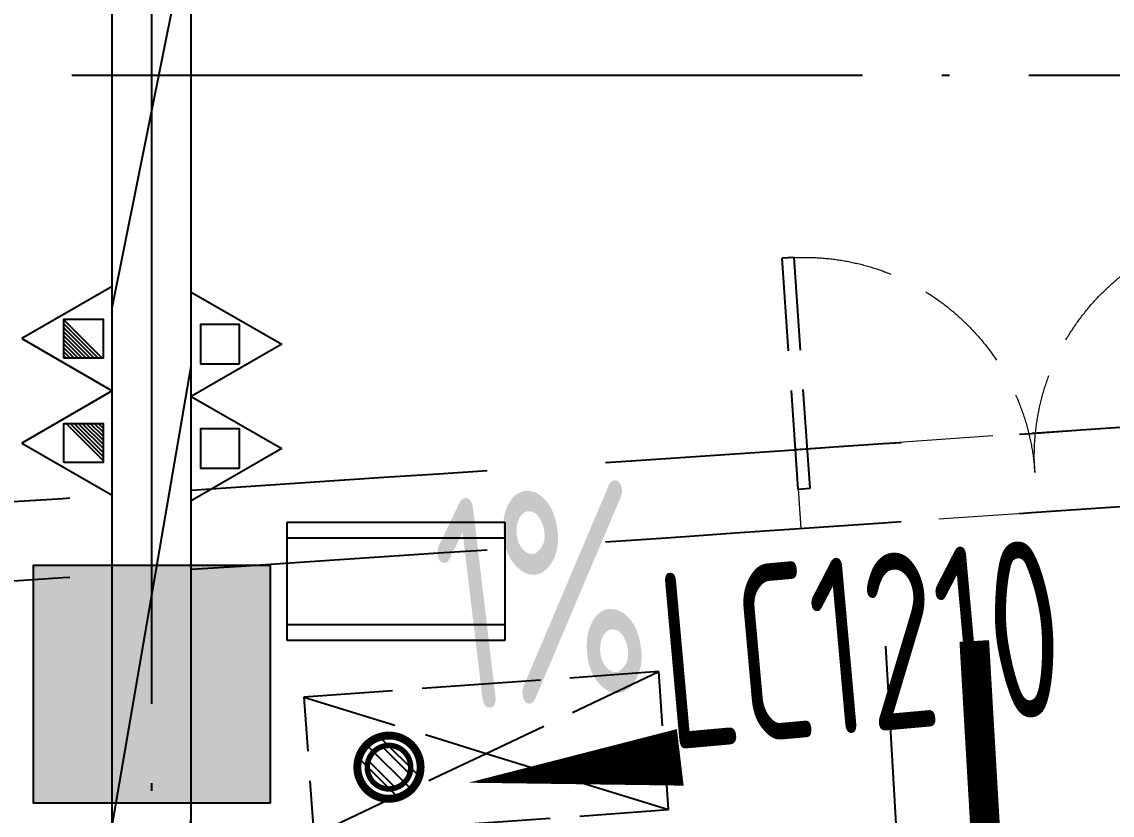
# Model space of a CAD drawing. Header units: inches. Extents: x 0 to 1813292486, y 0 to 3473589894.
# Drawn here: x 600633857 to 600636615, y 3473202147 to 3473204153 of the extents above; entities that cross this region are included whole.
import ezdxf

# ---------------------------------------------------------------- set-up
doc = ezdxf.new("R2010")
doc.units = ezdxf.units.IN
doc.header["$LTSCALE"] = 1000
doc.header["$MEASUREMENT"] = 0
doc.linetypes.add('AX-MALL-GIRD-200$0$DOTE', pattern=[2.4200000000000004, 2, -0.2, 0.02, -0.2])
doc.linetypes.add('AX-MALL-WALL-P02-QT$0$DASH', pattern=[0.35, 0.25, -0.1])
for name, color, linetype in [('A-Anno-Note', 241, 'Continuous'), ('AX-MALL-DIM-P02$0$A-Anno-Dims', 3, 'Continuous'), ('AX-MALL-DIM-P02$0$A-Anno-Note', 241, 'Continuous'), ('AX-MALL-DIM-P02$0$A-Detl-Thin', 131, 'Continuous'), ('AX-MALL-DIM-SY-P02$0$DIM_IDEN', 3, 'Continuous'), ('AX-MALL-GIRD-200$0$A-Grid', 222, 'AX-MALL-GIRD-200$0$DOTE'), ('AX-MALL-P02-200$0$A-Anno-Note', 241, 'Continuous'), ('AX-MALL-WALL-P02$0$A-Anno-Note', 241, 'Continuous'), ('AX-MALL-WALL-P02-QT$0$A-Detl-Patt', 8, 'Continuous'), ('AX-MALL-WALL-P02-QT$0$A-Detl-Thin', 131, 'Continuous'), ('AX-MALL-WALL-P02-QT$0$A-Fixt', 81, 'Continuous'), ('AX-MALL-WALL-P02-QT$0$A-Wall', 2, 'Continuous'), ('AX-MALL-WALL-P02-QT$0$A-Wall-Patt', 13, 'Continuous'), ('AX-MALL-WALL-P02-QT$0$A-Wind', 4, 'Continuous'), ('AX-MALL-WORD-P02$0$A-Wind-Iden', 11, 'Continuous'), ('AX-MALL-ZTKD-P02$0$A-Anno-Note', 241, 'Continuous'), ('PX-MALL-P02-LG$0$P-Drain-Fldr', 4, 'Continuous'), ('PX-MALL-P02-LG$0$P-Drain-Fldr-ARCH', 161, 'Continuous'), ('PX-MALL-P02-LG$0$P-Drain-Fldr-W100', 4, 'Continuous'), ('PX-MALL-P02-LG$0$P-Drain-Fldr-W50', 4, 'Continuous'), ('PX-MALL-P02-LG$0$P-Exsh', 31, 'Continuous'), ('SX-MALL-WALL-R-2F~3F$0$S-COLU-LSZ', 30, 'Continuous'), ('SX-MALL-WALL-R-2F~3F$0$S-PATT-BMCO', 7, 'Continuous')]:
    doc.layers.add(name, color=color, linetype=linetype)
doc.layers.add('AX-MALL-WALL-P02-QT$0$M-AUX-TO-ARCH', color=1, linetype='Continuous', plot=False)
doc.styles.add('AX-MALL-DIM-P02$0$_TCH_DIM', font='gbenor.shx')
doc.styles.add('AX-MALL-WORD-P02$0$_TCH_WINDOW', font='gbenor.shx', dxfattribs={"bigfont": 'gbcbig.shx'})

# ---------------------------------------------------------------- blocks, each defined once
blk = doc.blocks.new('AX-MALL-WORD-P02')
at = {"layer": 'AX-MALL-WORD-P02$0$A-Wind-Iden', "style": 'AX-MALL-WORD-P02$0$_TCH_WINDOW', "width": 0.7}
blk.add_text('LC1210', height=446.25, rotation=344.7005557719394, dxfattribs=at).set_placement((600431844.4751413, 3473043324.98331))
blk = doc.blocks.new('AX-MALL-GIRD-200')
at = {"layer": 'AX-MALL-GIRD-200$0$A-Grid'}
for p, q in [((600427279.9838982, 3473034819.515553), (600466009.5228474, 3473138783.242634)), ((600215588.64225, 3473125707.549852), (600573484.6463486, 3472992380.78657))]:
    blk.add_line(p, q, dxfattribs=at)
blk = doc.blocks.new('AX-MALL-WALL-P02-QT$0$tj')
at = {"layer": 'AX-MALL-WALL-P02-QT$0$A-Detl-Patt'}
h = blk.add_hatch(dxfattribs=at)
h.set_pattern_fill('STEEL', color=256, scale=100.0000000000001, angle=50.43183869082386)
h.set_pattern_definition([(75.00000000004839, (-14278.19445574284, 156289.8254051208), (-153.3407249234246, 41.08752340989569), []), (75.00000000004839, (-14317.88195610046, 156358.5661673546), (-153.3407249234246, 41.08752340989569), [])])
edge = h.paths.add_edge_path()
edge.add_arc((274302.9537697641, 370915.3693751197), 354853.2281302969, 270.9601093956941, 275.9513128638887)
edge.add_line((311095.3180618286, 17974.67259407043), (323404.2928284407, 17664.898229599))
edge.add_arc((337498.5854798314, -5423.033113246463), 27049.98445535583, 84.4296474408203, 121.40245730350341, ccw=False)
edge.add_line((340124.270958662, 21499.21483898163), (352435.6233639717, 23411.5238032341))
edge.add_line((352435.6233639717, 23411.5238032341), (352460.3320846558, 23263.57286787033))
edge.add_arc((262948.9762239404, 558936.3422532297), 543099.989586636, 279.486523026639, 288.5053300047131)
edge.add_line((435325.042740941, 43917.80823612213), (435185.9318172932, 44187.60760259628))
edge.add_arc((262948.9762341097, 558936.342259489), 542799.9895904897, 279.51816553668203, 288.50044427399206, ccw=False)
edge.add_line((352706.5441896915, 23608.95860147476), (352681.7270303965, 23756.88773488998))
edge.add_line((352681.7270303965, 23756.88773488998), (340117.7681742907, 21803.84383869171))
edge.add_arc((337510.0970116529, -5455.006554111635), 27383.29552171703, 84.53552636432372, 121.2026843873002)
edge.add_line((323323.7129554749, 17967.02113437653), (311085.7617697716, 18275.00808191299))
edge.add_arc((274273.8104503512, 371474.5356685471), 355112.6948552598, 270.96411062040687, 275.9501261722048, ccw=False)
edge.add_line((280248.9759351015, 16412.11376953125), (280248.9759185314, 16111.96136569977))
blk = doc.blocks.new('AX-MALL-WALL-P02-QT$0$1')
at = {"layer": 'AX-MALL-WALL-P02-QT$0$A-Detl-Patt', "linetype": 'AX-MALL-WALL-P02-QT$0$DASH', "extrusion": (0, 0, -1)}
for p, q in [((108521.714856267, -109072.1955194473), (108772.1514668465, -108543.5117721558)), ((108548.8268431425, -109085.0384221077), (108799.2634540796, -108556.3546748161)), ((108799.2634540796, -108556.3546748161), (108772.1514668465, -108543.5117721558)), ((109579.0823497772, -109573.0687398911), (109829.5189602375, -109044.3849935532)), ((109829.5189602375, -109044.3849935532), (109856.6309474707, -109057.2278962135)), ((108521.714856267, -109072.1955194473), (108548.8268431425, -109085.0384221077)), ((109606.1943365335, -109585.9116430283), (109856.6309474707, -109057.2278962135)), ((109606.1943365335, -109585.9116430283), (109579.0823497772, -109573.0687398911))]:
    blk.add_line(p, q, dxfattribs=at)
at = {"layer": 'AX-MALL-WALL-P02-QT$0$A-Detl-Patt', "linetype": 'AX-MALL-WALL-P02-QT$0$DASH', "lineweight": 13, "extrusion": (0, 0, -1)}
blk.add_lwpolyline([(-108799.1811138391, -108556.5284986496, 0.4067224467930122), (-109063.9545964003, -109329.0535812378, 0.4067224466732205), (-109829.4366202354, -109044.5588169098)], format="xyb", dxfattribs=at)
at = {"layer": 'AX-MALL-WALL-P02-QT$0$A-Detl-Patt', "linetype": 'AX-MALL-WALL-P02-QT$0$DASH', "lineweight": 13}
blk.add_lwpolyline([(108478.905179143, -109162.5688095093), (109563.3846606016, -109676.2849311829), (109649.0040137768, -109495.538351059), (108564.524532795, -108981.8222289085)], close=True, dxfattribs=at)
blk = doc.blocks.new('AX-MALL-WALL-P02-QT$0$JB-AC(O)-Hide')
for p, q in [((-225, 174.9999999999709), (-450, 174.9999999999709)), ((-450, 174.9999999999709), (-450, 37.4999999999709)), ((-450, 174.9999999999709), (-225, 87.4999999999709)), ((150, 174.9999999999709), (-150, 174.9999999999709)), ((450, 174.9999999999709), (225.0000000000582, 174.9999999999709)), ((225.0000000000582, 87.5), (450, 174.9999999999709)), ((450, 37.4999999999709), (450, 174.9999999999709)), ((-150, 58.33333333331393), (0, -2.91038304567337e-11)), ((0, -2.91038304567337e-11), (150, 58.33333333331393)), ((-150, -58.33333333337214), (0, 0)), ((0, 0), (150, -58.33333333337214)), ((-450, -37.5000000000291), (-450, -175.0000000000291)), ((450, -175.0000000000291), (450, -37.5000000000291)), ((-450, -175.0000000000291), (-225, -87.5000000000291)), ((225.0000000000582, -87.50000000005821), (450, -175.0000000000291)), ((-450, -175.0000000000291), (-225, -175.0000000000291)), ((-150, -175.0000000000291), (150, -175.0000000000291)), ((225.0000000000582, -175.0000000000291), (450, -175.0000000000291))]:
    blk.add_line(p, q)
blk = doc.blocks.new('SX-MALL-WALL-R-2F~3F')
at = {"layer": 'SX-MALL-WALL-R-2F~3F$0$S-PATT-BMCO'}
h = blk.add_hatch(color=256, dxfattribs=at)
h.dxf.hatch_style = 1
h.paths.add_polyline_path([(600430853.1149944, 3473043551.687973), (600431062.5706933, 3473044113.940861), (600430500.3178053, 3473044323.39656), (600430290.8621062, 3473043761.143673)])
at = {"layer": 'SX-MALL-WALL-R-2F~3F$0$S-COLU-LSZ'}
blk.add_lwpolyline([(600430853.1149944, 3473043551.687973), (600431062.5706933, 3473044113.940861), (600430500.3178053, 3473044323.39656), (600430290.8621062, 3473043761.143673)], close=True, dxfattribs=at)
blk = doc.blocks.new('SX-MALL-WALL-2F~3F')
blk.add_blockref('SX-MALL-WALL-R-2F~3F', (0, 0))
blk = doc.blocks.new('AX-MALL-WALL-P02-QT$0$JB-AC(i)-Li')
for p, q in [((-275, 0), (275, 0)), ((-275, 0), (275, 0)), ((-275, -300), (-275, 0)), ((275, 0), (275, -300)), ((-275, -40), (275, -40)), ((275, -260), (-275, -260)), ((275, -300), (-275, -300))]:
    blk.add_line(p, q)
blk = doc.blocks.new('AX-MALL-WALL-P02-QT')
at = {"layer": 'AX-MALL-WALL-P02-QT$0$A-Wall-Patt'}
h = blk.add_hatch(dxfattribs=at)
h.set_pattern_fill('普通砖', color=256, scale=200, style=0)
h.set_pattern_definition([(45, (0, 359.0227), (-353.55353201463, 353.55353201463), [])])
h.paths.add_polyline_path([(600430474.7793809, 3473043389.264452), (600430592.006217, 3473043423.693537), (600434065.8615468, 3473052748.745092), (600434038.2982868, 3473052865.726762), (600433913.3532004, 3473052912.272472), (600430400.0390713, 3473043481.299599)])
at = {"layer": 'AX-MALL-WALL-P02-QT$0$A-Detl-Thin', "linetype": 'AX-MALL-WALL-P02-QT$0$DASH', "ltscale": 3}
for points in [[(600426915.8282458, 3473045586.720334, 0.001859497770858559), (600430749.8661708, 3473044420.358614, 0.001859497770858559)], [(600426845.893838, 3473045398.991854, 0.001858805171905776), (600430679.8998319, 3473044232.544469, 0.001858805171905776)], [(600430941.8417953, 3473044362.775329, 0.001860446360499918), (600434786.8345485, 3473043225.820202, 0.001860446360499918)], [(600430871.8737662, 3473044174.956623, 0.001859752700345461), (600434716.8304688, 3473043037.904778, 0.001859752700345461)]]:
    blk.add_lwpolyline(points, format="xyb", dxfattribs=at)
at = {"layer": 'AX-MALL-WALL-P02-QT$0$A-Wall'}
for p, q in [((600430400.0390713, 3473043481.299599), (600433913.3532004, 3473052912.272472)), ((600430592.006217, 3473043423.693537), (600434065.8615468, 3473052748.745092))]:
    blk.add_line(p, q, dxfattribs=at)
at = {"layer": 'AX-MALL-WALL-P02-QT$0$A-Detl-Thin'}
blk.add_blockref('SX-MALL-WALL-2F~3F', (0, 0), dxfattribs=at)
at = {"layer": 'AX-MALL-WALL-P02-QT$0$A-Detl-Thin', "rotation": 339.5681613091762}
blk.add_blockref('AX-MALL-WALL-P02-QT$0$tj', (600144118.6961328, 3473128496.287411), dxfattribs=at)
at = {"layer": 'AX-MALL-WALL-P02-QT$0$A-Fixt'}
for name, p, rotation in [('AX-MALL-WALL-P02-QT$0$JB-AC(i)-Li', (600431398.8578726, 3473044106.195931), 339.5681613375581), ('AX-MALL-WALL-P02-QT$0$JB-AC(O)-Hide', (600431408.2778543, 3473043478.167058), 343.6672273638711)]:
    blk.add_blockref(name, p, dxfattribs=dict(at, rotation=rotation))
at = {"layer": 'AX-MALL-WALL-P02-QT$0$A-Wind'}
blk.add_blockref('AX-MALL-GIRD-200', (0, 0), dxfattribs=at)
at = {"layer": 'AX-MALL-WALL-P02-QT$0$M-AUX-TO-ARCH', "rotation": 8.880624753703952}
blk.add_blockref('AX-MALL-WALL-P02-QT$0$1', (600308322.4320552, 3473134840.703758), dxfattribs=at)
blk = doc.blocks.new('AX-MALL-WALL-P02')
at = {"layer": 'AX-MALL-WALL-P02$0$A-Anno-Note'}
blk.add_blockref('AX-MALL-WORD-P02', (0, 0), dxfattribs=at)
blk.add_blockref('AX-MALL-WALL-P02-QT', (0, 0), dxfattribs=at)
blk = doc.blocks.new('PX-MALL-P02-LG$0$A$C5A9C1854')
at = {"layer": 'PX-MALL-P02-LG$0$P-Drain-Fldr-W50', "ltscale": 0.7}
for p, q in [((38.89087296527578, -38.89087296521757), (-38.89087296527578, 38.89087296521757)), ((52.36634142632829, -16.81565596791916), (-16.81565596786095, 52.36634142627008)), ((16.81565596797736, -52.36634142627008), (-52.36634142621187, 16.81565596791916))]:
    blk.add_line(p, q, dxfattribs=at)
at = {"layer": 'PX-MALL-P02-LG$0$P-Drain-Fldr-W50', "ltscale": 0.7, "const_width": 13.75}
blk.add_lwpolyline([(-54.99999999994179, 0, 1), (55.00000000005821, 0, 1)], format="xyb", close=True, dxfattribs=at)
blk = doc.blocks.new('PX-MALL-P02-LG$0$A$C7D2520B3')
at = {"layer": 'PX-MALL-P02-LG$0$P-Drain-Fldr', "ltscale": 0.7}
for p, q in [((58.33630944791366, -58.33630944788456), (-58.33630944791366, 58.33630944788456)), ((78.54951213949244, -25.22348395187873), (-25.22348395179142, 78.54951213940512)), ((25.22348395196605, -78.54951213940512), (-78.54951213931781, 25.22348395187873))]:
    blk.add_line(p, q, dxfattribs=at)
at = {"layer": 'PX-MALL-P02-LG$0$P-Drain-Fldr', "ltscale": 0.7, "const_width": 20}
blk.add_lwpolyline([(5.820766091346741e-11, -80, 1), (5.820766091346741e-11, 80, 1)], format="xyb", close=True, dxfattribs=at)
blk = doc.blocks.new('PX-MALL-P02-LG$0$A$C2257314B')
at = {"layer": 'PX-MALL-P02-LG$0$P-Drain-Fldr-ARCH', "ltscale": 0.7}
for p, q in [((38.89087296527578, -38.89087296521757), (-38.89087296527578, 38.89087296521757)), ((52.36634142632829, -16.81565596791916), (-16.81565596786095, 52.36634142627008)), ((16.81565596797736, -52.36634142627008), (-52.36634142621187, 16.81565596791916))]:
    blk.add_line(p, q, dxfattribs=at)
for start, end in [(0, 180), (180, 0)]:
    blk.add_arc((5.820766091346741e-11, -1.77635683940025e-15), 55, start, end, dxfattribs=at)
blk = doc.blocks.new('PX-MALL-P02-LG$0$P-Drain-Fldr')
blk.add_blockref('PX-MALL-P02-LG$0$A$C2257314B', (0, 0))
at = {"layer": 'PX-MALL-P02-LG$0$P-Drain-Fldr-W100'}
blk.add_blockref('PX-MALL-P02-LG$0$A$C7D2520B3', (0, 0), dxfattribs=at)
at = {"layer": 'PX-MALL-P02-LG$0$P-Drain-Fldr-W50'}
blk.add_blockref('PX-MALL-P02-LG$0$A$C5A9C1854', (0, 0), dxfattribs=at)
blk = doc.blocks.new('PX-MALL-P02-LG$0$MHQ')
at = {"layer": 'PX-MALL-P02-LG$0$P-Exsh', "ltscale": 0.7}
h = blk.add_hatch(dxfattribs=at)
h.set_pattern_fill('ANSI31', color=256, scale=25, style=0)
h.set_pattern_definition([(45, (-160019.2306599375, -42228.3236173685), (-28.0633003783411, 28.0633003783411), [])])
h.paths.add_polyline_path([(-75.0000000015425, 185.1731819980414), (75, 185.1731819980414), (75, 35.17318199802685), (-75.0000000015425, 35.17318199802685)])
for points in [[(0, 346.4101615137042), (-200, -1.455191522836685e-11), (200, -1.455191522836685e-11)], [(0, 346.4101615137042), (-200, -1.455191522836685e-11), (200, -1.455191522836685e-11)], [(0, 346.4101615137042), (-200, -1.455191522836685e-11), (200, -1.455191522836685e-11)], [(-75.0000000015425, 185.1731819980414), (75, 185.1731819980414), (75, 35.17318199802685), (-75.0000000015425, 35.17318199802685)]]:
    blk.add_lwpolyline(points, close=True, dxfattribs=at)
blk = doc.blocks.new('PX-MALL-P02-LG$0$A$C301F1425')
at = {"layer": 'PX-MALL-P02-LG$0$P-Exsh', "ltscale": 0.7}
for p in [(-200, 1.455191522836685e-11), (200, 1.455191522836685e-11)]:
    blk.add_blockref('PX-MALL-P02-LG$0$MHQ', p, dxfattribs=at)
blk = doc.blocks.new('PX-MALL-P02-LG')
for p, xscale, yscale, zscale, rotation in [((600430842.0265938, 3473044667.749939), 0.6600000001490108, 0.6600000001490108, 0.6600000001490108, 69.5681608738742), ((600431024.5340091, 3473044584.75052), -0.6600000001490107, 0.660000000149011, 0.660000000149011, 249.5681618208259)]:
    blk.add_blockref('PX-MALL-P02-LG$0$A$C301F1425', p, dxfattribs=dict(xscale=xscale, yscale=yscale, zscale=zscale, rotation=rotation))
at = {"layer": 'PX-MALL-P02-LG$0$P-Drain-Fldr', "rotation": 339.5681612843863}
blk.add_blockref('PX-MALL-P02-LG$0$P-Drain-Fldr', (600431165.6597929, 3473043531.298056), dxfattribs=at)
blk = doc.blocks.new('AX-MALL-ZTKD-P02')
at = {"layer": 'AX-MALL-ZTKD-P02$0$A-Anno-Note'}
blk.add_blockref('AX-MALL-GIRD-200', (0, 0), dxfattribs=at)
blk = doc.blocks.new('AX-MALL-DIM-SY-P02')
at = {"layer": 'AX-MALL-DIM-SY-P02$0$DIM_IDEN'}
blk.add_line((600432449.3910959, 3473043379.712259), (600430453.693955, 3473036896.302739), dxfattribs=at)
at = {"layer": 'AX-MALL-DIM-SY-P02$0$DIM_IDEN', "const_width": 75}
blk.add_lwpolyline([(600432664.4338953, 3473043313.518646), (600432443.788519, 3473042596.709315)], dxfattribs=at)
blk = doc.blocks.new('AX-MALL-DIM-P02')
at = {"layer": 'AX-MALL-DIM-P02$0$A-Anno-Dims'}
blk.add_lwpolyline([(600431891.0072852, 3473043290.967699, 0, 0, 0), (600431339.9983336, 3473043424.415874, 0, 144, 0), (600431864.8256752, 3473043297.308591, 0, 0, 0)], format="xyseb", dxfattribs=at)
blk.add_blockref('AX-MALL-DIM-SY-P02', (0, 0), dxfattribs=at)
at = {"layer": 'AX-MALL-DIM-P02$0$A-Detl-Thin'}
blk.add_blockref('AX-MALL-ZTKD-P02', (-2.384185791015625e-06, 9.5367431640625e-07), dxfattribs=at)
at = {"layer": 'AX-MALL-DIM-P02$0$A-Anno-Note', "style": 'AX-MALL-DIM-P02$0$_TCH_DIM', "width": 0.7}
blk.add_text('1%', height=535.5, rotation=346.3857490425959, dxfattribs=at).set_placement((600431362.9904637, 3473043604.236408))
blk = doc.blocks.new('AX-MALL-P02-200')
at = {"layer": 'AX-MALL-P02-200$0$A-Anno-Note'}
blk.add_blockref('AX-MALL-WALL-P02', (0, 0), dxfattribs=at)
for name in ['AX-MALL-DIM-P02', 'PX-MALL-P02-LG']:
    blk.add_blockref(name, (0, 0), dxfattribs=at)

msp = doc.modelspace()

# ---------------------------------------------------------------- block references
at = {"layer": 'A-Anno-Note', "rotation": 20.43183869077545}
msp.add_blockref('AX-MALL-P02-200', (1250392458.527329, 9048125.682563305), dxfattribs=at)

doc.saveas('drawing.dxf')
